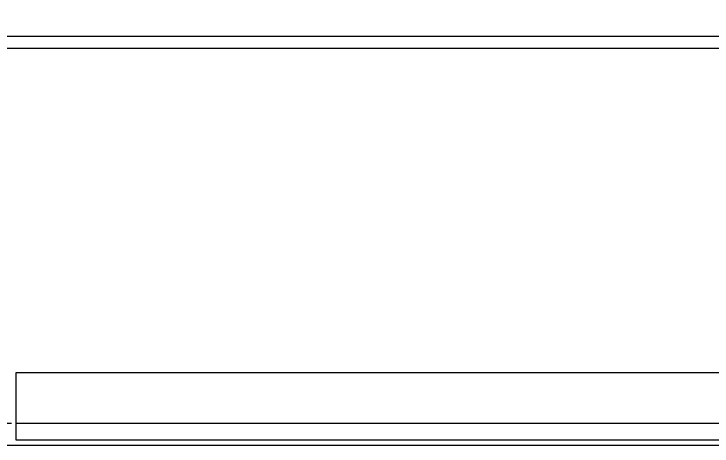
# Model space of a CAD drawing. Header units: millimetres. Extents: x 1291 to 5660, y 748 to 2981.
# Drawn here: x 4463.9 to 4931.5, y 2261.9 to 2551.5 of the extents above; entities that cross this region are included whole.
import ezdxf

# ---------------------------------------------------------------- set-up
doc = ezdxf.new("R2010")
doc.units = ezdxf.units.MM

msp = doc.modelspace()

# ---------------------------------------------------------------- linework, layer by layer
msp.add_lwpolyline([(5137.22, 2311.26), (5137.22, 2265.8), (4465.33, 2265.8), (4465.33, 2311.26)], close=True)
msp.add_lwpolyline([(4465.33, 2277.3), (5137.22, 2277.3)])
for points, knots in [([(4379.81, 2280.33), (4379.81, 2290.87), (4379.81, 2532.46), (4379.81, 2532.46), (4379.81, 2532.46), (4405.74, 2536.56), (4426.85, 2536.56), (4447.96, 2536.56), (5178.12, 2536.56), (5195.14, 2536.56), (5212.17, 2536.56), (5249.8, 2532.46), (5249.8, 2532.46), (5249.8, 2532.46), (5249.8, 2287.13), (5249.8, 2280.75), (5249.8, 2274.37), (5238.86, 2262.19), (5219.49, 2262.19), (5070.41, 2262.19), (4421.65, 2262.19), (4411.57, 2262.19), (4400.18, 2262.19), (4379.81, 2269.8), (4379.81, 2280.33), (4383.45, 2279.32), (4387.1, 2278.31), (4390.75, 2277.3), (4414.56, 2277.3), (4438.36, 2277.3), (4462.17, 2277.3)], [0, 0, 0, 0, 1, 1, 1, 2, 2, 2, 3, 3, 3, 4, 4, 4, 5, 5, 5, 6, 6, 6, 7, 7, 7, 8, 8, 8, 9, 9, 9, 10, 10, 10, 10]), ([(4379.81, 2532.46), (4379.81, 2532.46), (4411.96, 2528.55), (4433.23, 2528.55), (4454.51, 2528.55), (5175.74, 2528.55), (5200.2, 2528.55)], [0, 0, 0, 0, 1, 1, 1, 2, 2, 2, 2])]:
    msp.add_open_spline(points, degree=3, knots=knots)

doc.saveas('drawing.dxf')
